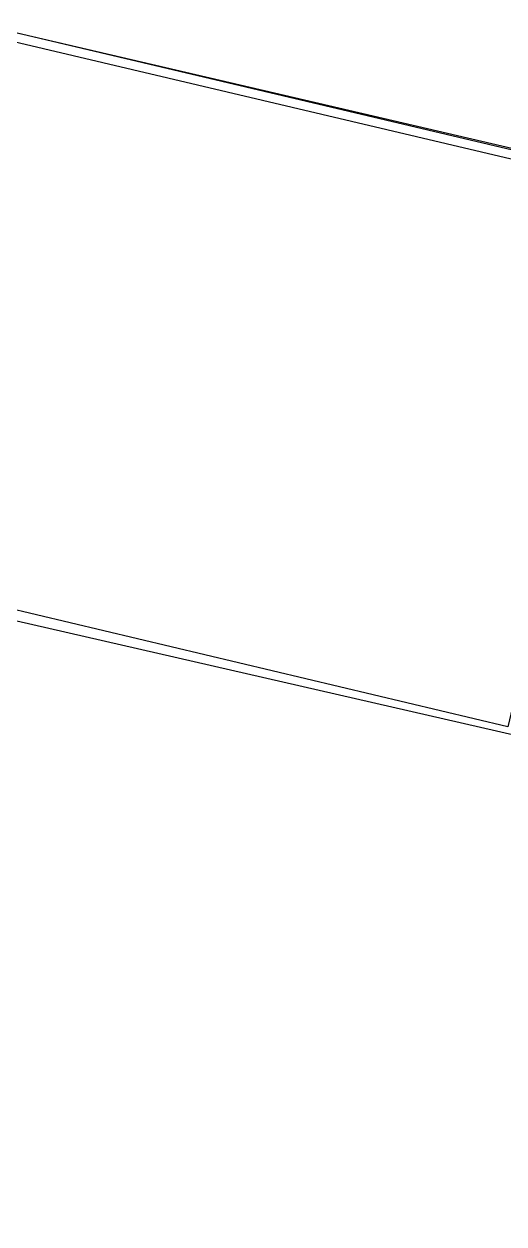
# Model space of a CAD drawing. Header units: feet. Extents: x -84 to 198, y -22 to 181.
# Drawn here: x 75.56 to 76.261, y 151.638 to 153.391 of the extents above; entities that cross this region are included whole.
import ezdxf

# ---------------------------------------------------------------- set-up
doc = ezdxf.new("R2010")
doc.units = ezdxf.units.FT
doc.layers.add('A-LINEA', color=7, linetype='CONTINUOUS')

msp = doc.modelspace()

# ---------------------------------------------------------------- linework, layer by layer
at = {"layer": 'A-LINEA'}
for p, q in [((90.3333, 149.8844), (75.4933, 153.3911)), ((75.7067, 153.3378), (75.7067, 153.3378)), ((75.7067, 153.3378), (75.7067, 153.3378))]:
    msp.add_line(p, q, dxfattribs=at)
for points in [[(75.4933, 153.3911), (76.4667, 153.1644), (76.28, 152.3511), (75.4667, 152.5378), (75.3333, 153.3644), (75.4933, 153.3911)], [(75.4933, 153.3778), (76.4533, 153.1511), (76.2667, 152.3644), (75.48, 152.5511), (75.3467, 153.3511), (75.4933, 153.3778)]]:
    msp.add_lwpolyline(points, dxfattribs=at)

doc.saveas('drawing.dxf')
